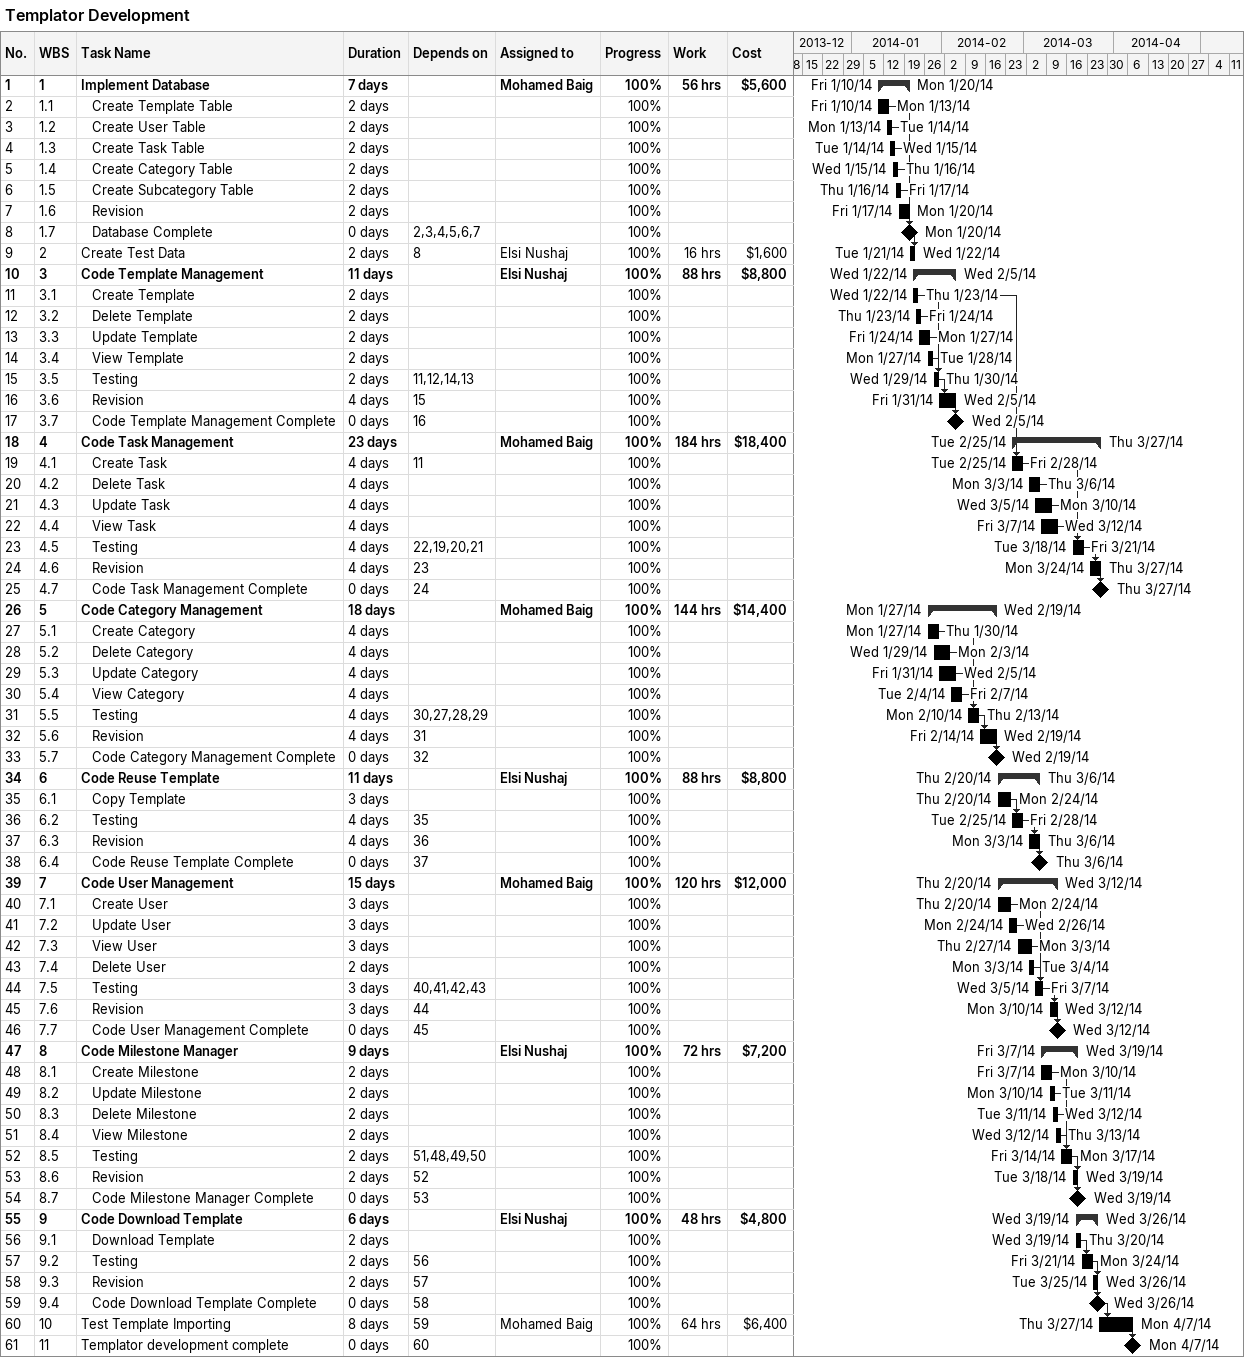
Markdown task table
Templator Development

| ID | WBS | Task | Duration | Start | Finish | Predecessors | Resources | % complete | Work (h) | Cost ($) |
|---|---|---|---|---|---|---|---|---|---|---|
| 1 | 1 | **Implement Database** | 7d | 2014-01-10 | 2014-01-20 |  | Mohamed Baig | 100 | 56 | 5600 |
| 2 | 1.1 | Create Template Table | 2d | 2014-01-10 | 2014-01-13 |  |  | 100 |  |  |
| 3 | 1.2 | Create User Table | 2d | 2014-01-13 | 2014-01-14 |  |  | 100 |  |  |
| 4 | 1.3 | Create Task Table | 2d | 2014-01-14 | 2014-01-15 |  |  | 100 |  |  |
| 5 | 1.4 | Create Category Table | 2d | 2014-01-15 | 2014-01-16 |  |  | 100 |  |  |
| 6 | 1.5 | Create Subcategory Table | 2d | 2014-01-16 | 2014-01-17 |  |  | 100 |  |  |
| 7 | 1.6 | Revision | 2d | 2014-01-17 | 2014-01-20 |  |  | 100 |  |  |
| 8 | 1.7 | Database Complete | 0d | 2014-01-20 | 2014-01-20 | 2, 3, 4, 5, 6, 7 |  | 100 |  |  |
| 9 | 2 | Create Test Data | 2d | 2014-01-21 | 2014-01-22 | 8 | Elsi Nushaj | 100 | 16 | 1600 |
| 10 | 3 | **Code Template Management** | 11d | 2014-01-22 | 2014-02-05 |  | Elsi Nushaj | 100 | 88 | 8800 |
| 11 | 3.1 | Create Template | 2d | 2014-01-22 | 2014-01-23 |  |  | 100 |  |  |
| 12 | 3.2 | Delete Template | 2d | 2014-01-23 | 2014-01-24 |  |  | 100 |  |  |
| 13 | 3.3 | Update Template | 2d | 2014-01-24 | 2014-01-27 |  |  | 100 |  |  |
| 14 | 3.4 | View Template | 2d | 2014-01-27 | 2014-01-28 |  |  | 100 |  |  |
| 15 | 3.5 | Testing | 2d | 2014-01-29 | 2014-01-30 | 11, 12, 14, 13 |  | 100 |  |  |
| 16 | 3.6 | Revision | 4d | 2014-01-31 | 2014-02-05 | 15 |  | 100 |  |  |
| 17 | 3.7 | Code Template Management Complete | 0d | 2014-02-05 | 2014-02-05 | 16 |  | 100 |  |  |
| 18 | 4 | **Code Task Management** | 23d | 2014-02-25 | 2014-03-27 |  | Mohamed Baig | 100 | 184 | 18400 |
| 19 | 4.1 | Create Task | 4d | 2014-02-25 | 2014-02-28 | 11 |  | 100 |  |  |
| 20 | 4.2 | Delete Task | 4d | 2014-03-03 | 2014-03-06 |  |  | 100 |  |  |
| 21 | 4.3 | Update Task | 4d | 2014-03-05 | 2014-03-10 |  |  | 100 |  |  |
| 22 | 4.4 | View Task | 4d | 2014-03-07 | 2014-03-12 |  |  | 100 |  |  |
| 23 | 4.5 | Testing | 4d | 2014-03-18 | 2014-03-21 | 22, 19, 20, 21 |  | 100 |  |  |
| 24 | 4.6 | Revision | 4d | 2014-03-24 | 2014-03-27 | 23 |  | 100 |  |  |
| 25 | 4.7 | Code Task Management Complete | 0d | 2014-03-27 | 2014-03-27 | 24 |  | 100 |  |  |
| 26 | 5 | **Code Category Management** | 18d | 2014-01-27 | 2014-02-19 |  | Mohamed Baig | 100 | 144 | 14400 |
| 27 | 5.1 | Create Category | 4d | 2014-01-27 | 2014-01-30 |  |  | 100 |  |  |
| 28 | 5.2 | Delete Category | 4d | 2014-01-29 | 2014-02-03 |  |  | 100 |  |  |
| 29 | 5.3 | Update Category | 4d | 2014-01-31 | 2014-02-05 |  |  | 100 |  |  |
| 30 | 5.4 | View Category | 4d | 2014-02-04 | 2014-02-07 |  |  | 100 |  |  |
| 31 | 5.5 | Testing | 4d | 2014-02-10 | 2014-02-13 | 30, 27, 28, 29 |  | 100 |  |  |
| 32 | 5.6 | Revision | 4d | 2014-02-14 | 2014-02-19 | 31 |  | 100 |  |  |
| 33 | 5.7 | Code Category Management Complete | 0d | 2014-02-19 | 2014-02-19 | 32 |  | 100 |  |  |
| 34 | 6 | **Code Reuse Template** | 11d | 2014-02-20 | 2014-03-06 |  | Elsi Nushaj | 100 | 88 | 8800 |
| 35 | 6.1 | Copy Template | 3d | 2014-02-20 | 2014-02-24 |  |  | 100 |  |  |
| 36 | 6.2 | Testing | 4d | 2014-02-25 | 2014-02-28 | 35 |  | 100 |  |  |
| 37 | 6.3 | Revision | 4d | 2014-03-03 | 2014-03-06 | 36 |  | 100 |  |  |
| 38 | 6.4 | Code Reuse Template Complete | 0d | 2014-03-06 | 2014-03-06 | 37 |  | 100 |  |  |
| 39 | 7 | **Code User Management** | 15d | 2014-02-20 | 2014-03-12 |  | Mohamed Baig | 100 | 120 | 12000 |
| 40 | 7.1 | Create User | 3d | 2014-02-20 | 2014-02-24 |  |  | 100 |  |  |
| 41 | 7.2 | Update User | 3d | 2014-02-24 | 2014-02-26 |  |  | 100 |  |  |
| 42 | 7.3 | View User | 3d | 2014-02-27 | 2014-03-03 |  |  | 100 |  |  |
| 43 | 7.4 | Delete User | 2d | 2014-03-03 | 2014-03-04 |  |  | 100 |  |  |
| 44 | 7.5 | Testing | 3d | 2014-03-05 | 2014-03-07 | 40, 41, 42, 43 |  | 100 |  |  |
| 45 | 7.6 | Revision | 3d | 2014-03-10 | 2014-03-12 | 44 |  | 100 |  |  |
| 46 | 7.7 | Code User Management Complete | 0d | 2014-03-12 | 2014-03-12 | 45 |  | 100 |  |  |
| 47 | 8 | **Code Milestone Manager** | 9d | 2014-03-07 | 2014-03-19 |  | Elsi Nushaj | 100 | 72 | 7200 |
| 48 | 8.1 | Create Milestone | 2d | 2014-03-07 | 2014-03-10 |  |  | 100 |  |  |
| 49 | 8.2 | Update Milestone | 2d | 2014-03-10 | 2014-03-11 |  |  | 100 |  |  |
| 50 | 8.3 | Delete Milestone | 2d | 2014-03-11 | 2014-03-12 |  |  | 100 |  |  |
| 51 | 8.4 | View Milestone | 2d | 2014-03-12 | 2014-03-13 |  |  | 100 |  |  |
| 52 | 8.5 | Testing | 2d | 2014-03-14 | 2014-03-17 | 51, 48, 49, 50 |  | 100 |  |  |
| 53 | 8.6 | Revision | 2d | 2014-03-18 | 2014-03-19 | 52 |  | 100 |  |  |
| 54 | 8.7 | Code Milestone Manager Complete | 0d | 2014-03-19 | 2014-03-19 | 53 |  | 100 |  |  |
| 55 | 9 | **Code Download Template** | 6d | 2014-03-19 | 2014-03-26 |  | Elsi Nushaj | 100 | 48 | 4800 |
| 56 | 9.1 | Download Template | 2d | 2014-03-19 | 2014-03-20 |  |  | 100 |  |  |
| 57 | 9.2 | Testing | 2d | 2014-03-21 | 2014-03-24 | 56 |  | 100 |  |  |
| 58 | 9.3 | Revision | 2d | 2014-03-25 | 2014-03-26 | 57 |  | 100 |  |  |
| 59 | 9.4 | Code Download Template Complete | 0d | 2014-03-26 | 2014-03-26 | 58 |  | 100 |  |  |
| 60 | 10 | Test Template Importing | 8d | 2014-03-27 | 2014-04-07 | 59 | Mohamed Baig | 100 | 64 | 6400 |
| 61 | 11 | Templator development complete | 0d | 2014-04-07 | 2014-04-07 | 60 |  | 100 |  |  |
